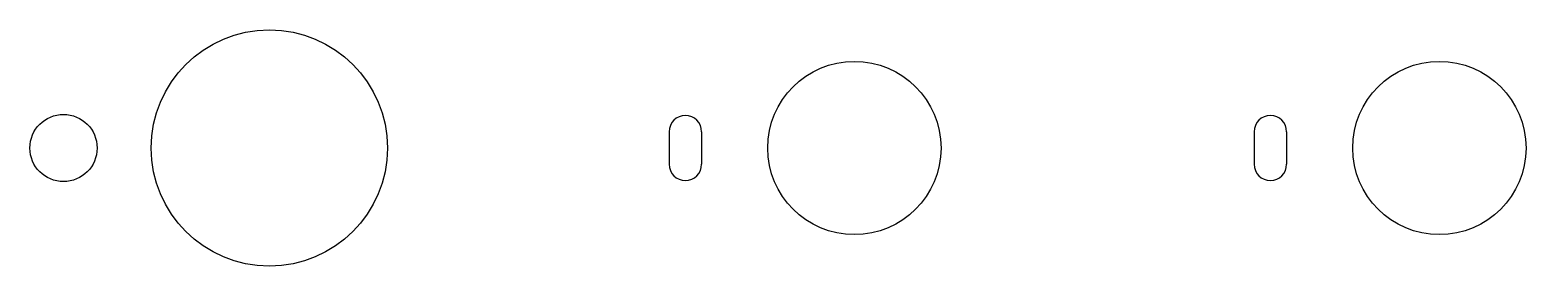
# Model space of a CAD drawing. Header units: millimetres. Extents: x -38 to 34.5, y -14.9 to 43.5.
# Drawn here: x -38 to 31, y -14.9 to -4 of the extents above.
import ezdxf

# ---------------------------------------------------------------- set-up
doc = ezdxf.new("R2010")
doc.units = ezdxf.units.MM
doc.layers.add('Sketch007', color=7, linetype='CONTINUOUS')

msp = doc.modelspace()

# ---------------------------------------------------------------- linework, layer by layer
at = {"layer": 'Sketch007'}
for p, q in [((-8.55, -8.75), (-8.55, -10.25)), ((-7.05, -8.75), (-7.05, -10.25)), ((18.45, -8.75), (18.45, -10.25)), ((19.95, -8.75), (19.95, -10.25))]:
    msp.add_line(p, q, dxfattribs=at)
for centre, radius in [((-27, -9.5), 5.45), ((0, -9.5), 4), ((27, -9.5), 4), ((-36.5, -9.5), 1.55)]:
    msp.add_circle(centre, radius, dxfattribs=at)
for centre, start, end in [((-7.8, -8.75), 0, 180), ((19.2, -8.75), 0, 180), ((-7.8, -10.25), 180, 0), ((19.2, -10.25), 180, 0)]:
    msp.add_arc(centre, 0.75, start, end, dxfattribs=at)

doc.saveas('drawing.dxf')
